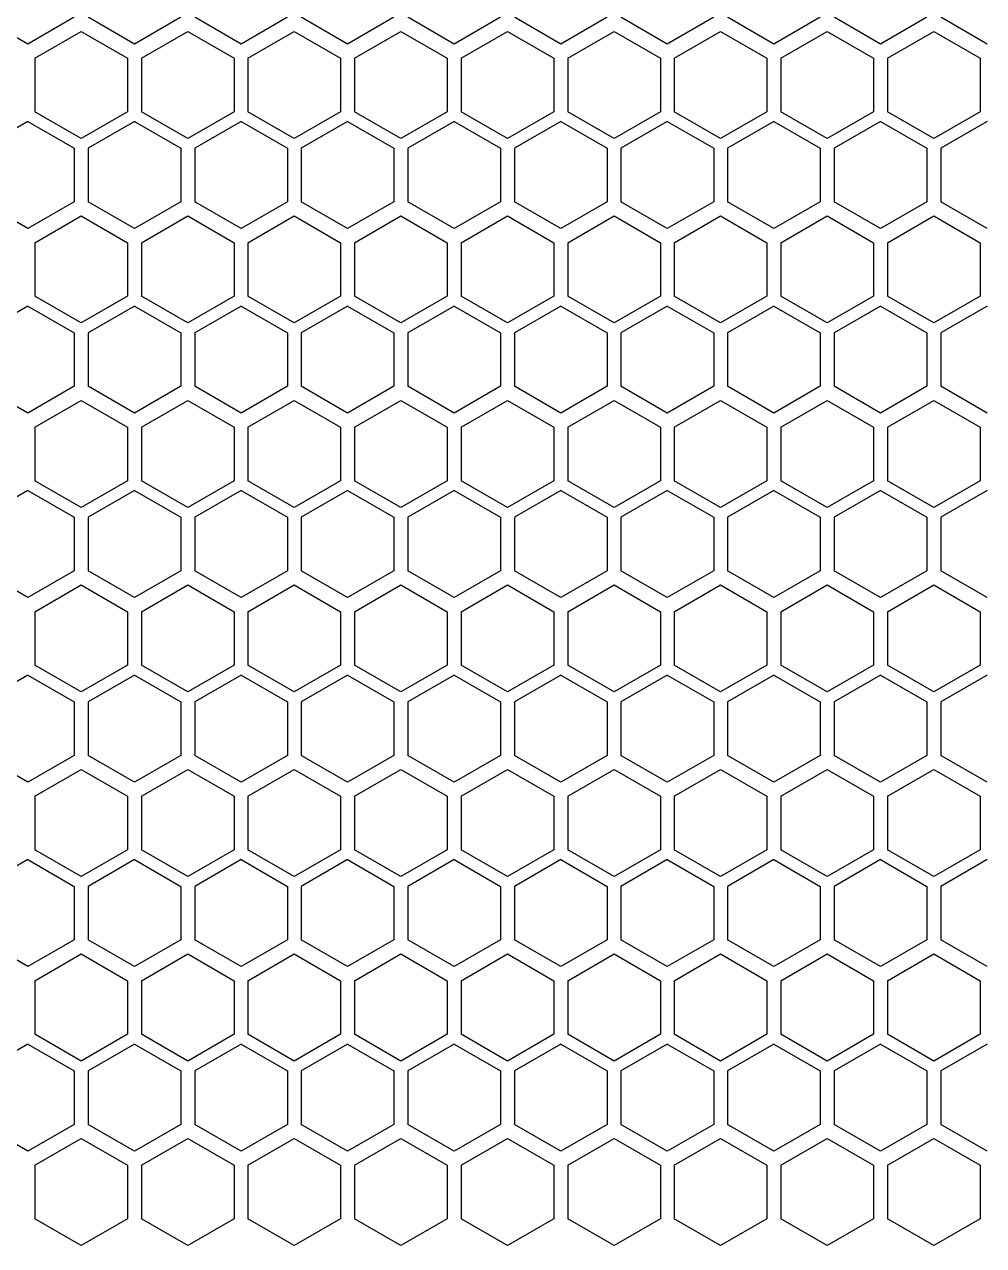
# Model space of a CAD drawing. Extents: x 61367 to 140945, y -1257 to 25588.
# Drawn here: x 91801.8 to 91884.6, y 20087.4 to 20192.9 of the extents above; entities that cross this region are included whole.
import ezdxf

# ---------------------------------------------------------------- set-up
doc = ezdxf.new("R2010")
doc.units = 0
doc.header["$MEASUREMENT"] = 0
doc.layers.get('0').update_dxf_attribs({"linetype": 'CONTINUOUS'})
doc.layers.add('4215-0412-2-1_0', color=7, linetype='CONTINUOUS')

# ---------------------------------------------------------------- blocks, each defined once
blk = doc.blocks.new('RYHTHYT')
at = {"layer": '4215-0412-2-1_0', "color": 7, "linetype": 'Continuous'}
for p, q in [((-33117.26, -67752.09), (-33121.26, -67749.78)), ((-33113.26, -67749.78), (-33117.26, -67752.09)), ((-33108.06, -67752.09), (-33112.06, -67749.78)), ((-33104.06, -67749.78), (-33108.06, -67752.09)), ((-33098.86, -67752.09), (-33102.86, -67749.78)), ((-33094.86, -67749.78), (-33098.86, -67752.09)), ((-33089.66, -67752.09), (-33093.66, -67749.78)), ((-33085.66, -67749.78), (-33089.66, -67752.09)), ((-33080.46, -67752.09), (-33084.46, -67749.78)), ((-33076.46, -67749.78), (-33080.46, -67752.09)), ((-33071.26, -67752.09), (-33075.26, -67749.78)), ((-33067.26, -67749.78), (-33071.26, -67752.09)), ((-33062.06, -67752.09), (-33066.06, -67749.78)), ((-33058.06, -67749.78), (-33062.06, -67752.09)), ((-33052.86, -67752.09), (-33056.86, -67749.78)), ((-33048.86, -67749.78), (-33052.86, -67752.09)), ((-33043.66, -67752.09), (-33047.66, -67749.78)), ((-33039.66, -67749.78), (-33043.66, -67752.09)), ((-33034.46, -67752.09), (-33038.46, -67749.78)), ((-33116.66, -67753.31), (-33112.66, -67751)), ((-33112.66, -67751), (-33108.66, -67753.31)), ((-33107.46, -67753.31), (-33103.46, -67751)), ((-33103.46, -67751), (-33099.46, -67753.31)), ((-33098.26, -67753.31), (-33094.26, -67751)), ((-33094.26, -67751), (-33090.26, -67753.31)), ((-33089.06, -67753.31), (-33085.06, -67751)), ((-33085.06, -67751), (-33081.06, -67753.31)), ((-33079.86, -67753.31), (-33075.86, -67751)), ((-33075.86, -67751), (-33071.86, -67753.31)), ((-33070.66, -67753.31), (-33066.66, -67751)), ((-33066.66, -67751), (-33062.66, -67753.31)), ((-33061.46, -67753.31), (-33057.46, -67751)), ((-33057.46, -67751), (-33053.46, -67753.31)), ((-33052.26, -67753.31), (-33048.26, -67751)), ((-33048.26, -67751), (-33044.26, -67753.31)), ((-33043.06, -67753.31), (-33039.06, -67751)), ((-33039.06, -67751), (-33035.06, -67753.31)), ((-33116.66, -67753.31), (-33116.66, -67757.93)), ((-33108.66, -67753.31), (-33108.66, -67757.93)), ((-33107.46, -67753.31), (-33107.46, -67757.93)), ((-33099.46, -67753.31), (-33099.46, -67757.93)), ((-33098.26, -67753.31), (-33098.26, -67757.93)), ((-33090.26, -67753.31), (-33090.26, -67757.93)), ((-33089.06, -67753.31), (-33089.06, -67757.93)), ((-33081.06, -67753.31), (-33081.06, -67757.93)), ((-33079.86, -67753.31), (-33079.86, -67757.93)), ((-33071.86, -67753.31), (-33071.86, -67757.93)), ((-33070.66, -67753.31), (-33070.66, -67757.93)), ((-33062.66, -67753.31), (-33062.66, -67757.93)), ((-33061.46, -67753.31), (-33061.46, -67757.93)), ((-33053.46, -67753.31), (-33053.46, -67757.93)), ((-33052.26, -67753.31), (-33052.26, -67757.93)), ((-33044.26, -67753.31), (-33044.26, -67757.93)), ((-33043.06, -67753.31), (-33043.06, -67757.93)), ((-33035.06, -67753.31), (-33035.06, -67757.93)), ((-33117.26, -67758.78), (-33121.26, -67761.09)), ((-33117.26, -67758.78), (-33113.26, -67761.09)), ((-33112.66, -67760.24), (-33116.66, -67757.93)), ((-33108.66, -67757.93), (-33112.66, -67760.24)), ((-33108.06, -67758.78), (-33112.06, -67761.09)), ((-33108.06, -67758.78), (-33104.06, -67761.09)), ((-33103.46, -67760.24), (-33107.46, -67757.93)), ((-33099.46, -67757.93), (-33103.46, -67760.24)), ((-33098.86, -67758.78), (-33102.86, -67761.09)), ((-33098.86, -67758.78), (-33094.86, -67761.09)), ((-33094.26, -67760.24), (-33098.26, -67757.93)), ((-33090.26, -67757.93), (-33094.26, -67760.24)), ((-33089.66, -67758.78), (-33093.66, -67761.09)), ((-33089.66, -67758.78), (-33085.66, -67761.09)), ((-33085.06, -67760.24), (-33089.06, -67757.93)), ((-33081.06, -67757.93), (-33085.06, -67760.24)), ((-33080.46, -67758.78), (-33084.46, -67761.09)), ((-33080.46, -67758.78), (-33076.46, -67761.09)), ((-33075.86, -67760.24), (-33079.86, -67757.93)), ((-33071.86, -67757.93), (-33075.86, -67760.24)), ((-33071.26, -67758.78), (-33075.26, -67761.09)), ((-33071.26, -67758.78), (-33067.26, -67761.09)), ((-33066.66, -67760.24), (-33070.66, -67757.93)), ((-33062.66, -67757.93), (-33066.66, -67760.24)), ((-33062.06, -67758.78), (-33066.06, -67761.09)), ((-33062.06, -67758.78), (-33058.06, -67761.09)), ((-33057.46, -67760.24), (-33061.46, -67757.93)), ((-33053.46, -67757.93), (-33057.46, -67760.24)), ((-33052.86, -67758.78), (-33056.86, -67761.09)), ((-33052.86, -67758.78), (-33048.86, -67761.09)), ((-33048.26, -67760.24), (-33052.26, -67757.93)), ((-33044.26, -67757.93), (-33048.26, -67760.24)), ((-33043.66, -67758.78), (-33047.66, -67761.09)), ((-33043.66, -67758.78), (-33039.66, -67761.09)), ((-33039.06, -67760.24), (-33043.06, -67757.93)), ((-33035.06, -67757.93), (-33039.06, -67760.24)), ((-33034.46, -67758.78), (-33038.46, -67761.09)), ((-33113.26, -67761.09), (-33113.26, -67765.71)), ((-33112.06, -67761.09), (-33112.06, -67765.71)), ((-33104.06, -67761.09), (-33104.06, -67765.71)), ((-33102.86, -67761.09), (-33102.86, -67765.71)), ((-33094.86, -67761.09), (-33094.86, -67765.71)), ((-33093.66, -67761.09), (-33093.66, -67765.71)), ((-33085.66, -67761.09), (-33085.66, -67765.71)), ((-33084.46, -67761.09), (-33084.46, -67765.71)), ((-33076.46, -67761.09), (-33076.46, -67765.71)), ((-33075.26, -67761.09), (-33075.26, -67765.71)), ((-33067.26, -67761.09), (-33067.26, -67765.71)), ((-33066.06, -67761.09), (-33066.06, -67765.71)), ((-33058.06, -67761.09), (-33058.06, -67765.71)), ((-33056.86, -67761.09), (-33056.86, -67765.71)), ((-33048.86, -67761.09), (-33048.86, -67765.71)), ((-33047.66, -67761.09), (-33047.66, -67765.71)), ((-33039.66, -67761.09), (-33039.66, -67765.71)), ((-33038.46, -67761.09), (-33038.46, -67765.71)), ((-33117.26, -67768.02), (-33121.26, -67765.71)), ((-33113.26, -67765.71), (-33117.26, -67768.02)), ((-33108.06, -67768.02), (-33112.06, -67765.71)), ((-33104.06, -67765.71), (-33108.06, -67768.02)), ((-33098.86, -67768.02), (-33102.86, -67765.71)), ((-33094.86, -67765.71), (-33098.86, -67768.02)), ((-33089.66, -67768.02), (-33093.66, -67765.71)), ((-33085.66, -67765.71), (-33089.66, -67768.02)), ((-33080.46, -67768.02), (-33084.46, -67765.71)), ((-33076.46, -67765.71), (-33080.46, -67768.02)), ((-33071.26, -67768.02), (-33075.26, -67765.71)), ((-33067.26, -67765.71), (-33071.26, -67768.02)), ((-33062.06, -67768.02), (-33066.06, -67765.71)), ((-33058.06, -67765.71), (-33062.06, -67768.02)), ((-33052.86, -67768.02), (-33056.86, -67765.71)), ((-33048.86, -67765.71), (-33052.86, -67768.02)), ((-33043.66, -67768.02), (-33047.66, -67765.71)), ((-33039.66, -67765.71), (-33043.66, -67768.02)), ((-33034.46, -67768.02), (-33038.46, -67765.71)), ((-33116.66, -67769.24), (-33112.66, -67766.93)), ((-33112.66, -67766.93), (-33108.66, -67769.24)), ((-33107.46, -67769.24), (-33103.46, -67766.93)), ((-33103.46, -67766.93), (-33099.46, -67769.24)), ((-33098.26, -67769.24), (-33094.26, -67766.93)), ((-33094.26, -67766.93), (-33090.26, -67769.24)), ((-33089.06, -67769.24), (-33085.06, -67766.93)), ((-33085.06, -67766.93), (-33081.06, -67769.24)), ((-33079.86, -67769.24), (-33075.86, -67766.93)), ((-33075.86, -67766.93), (-33071.86, -67769.24)), ((-33070.66, -67769.24), (-33066.66, -67766.93)), ((-33066.66, -67766.93), (-33062.66, -67769.24)), ((-33061.46, -67769.24), (-33057.46, -67766.93)), ((-33057.46, -67766.93), (-33053.46, -67769.24)), ((-33052.26, -67769.24), (-33048.26, -67766.93)), ((-33048.26, -67766.93), (-33044.26, -67769.24)), ((-33043.06, -67769.24), (-33039.06, -67766.93)), ((-33039.06, -67766.93), (-33035.06, -67769.24)), ((-33116.66, -67769.24), (-33116.66, -67773.86)), ((-33108.66, -67769.24), (-33108.66, -67773.86)), ((-33107.46, -67769.24), (-33107.46, -67773.86)), ((-33099.46, -67769.24), (-33099.46, -67773.86)), ((-33098.26, -67769.24), (-33098.26, -67773.86)), ((-33090.26, -67769.24), (-33090.26, -67773.86)), ((-33089.06, -67769.24), (-33089.06, -67773.86)), ((-33081.06, -67769.24), (-33081.06, -67773.86)), ((-33079.86, -67769.24), (-33079.86, -67773.86)), ((-33071.86, -67769.24), (-33071.86, -67773.86)), ((-33070.66, -67769.24), (-33070.66, -67773.86)), ((-33062.66, -67769.24), (-33062.66, -67773.86)), ((-33061.46, -67769.24), (-33061.46, -67773.86)), ((-33053.46, -67769.24), (-33053.46, -67773.86)), ((-33052.26, -67769.24), (-33052.26, -67773.86)), ((-33044.26, -67769.24), (-33044.26, -67773.86)), ((-33043.06, -67769.24), (-33043.06, -67773.86)), ((-33035.06, -67769.24), (-33035.06, -67773.86)), ((-33112.66, -67776.17), (-33116.66, -67773.86)), ((-33108.66, -67773.86), (-33112.66, -67776.17)), ((-33103.46, -67776.17), (-33107.46, -67773.86)), ((-33099.46, -67773.86), (-33103.46, -67776.17)), ((-33094.26, -67776.17), (-33098.26, -67773.86)), ((-33090.26, -67773.86), (-33094.26, -67776.17)), ((-33085.06, -67776.17), (-33089.06, -67773.86)), ((-33081.06, -67773.86), (-33085.06, -67776.17)), ((-33075.86, -67776.17), (-33079.86, -67773.86)), ((-33071.86, -67773.86), (-33075.86, -67776.17)), ((-33066.66, -67776.17), (-33070.66, -67773.86)), ((-33062.66, -67773.86), (-33066.66, -67776.17)), ((-33057.46, -67776.17), (-33061.46, -67773.86)), ((-33053.46, -67773.86), (-33057.46, -67776.17)), ((-33048.26, -67776.17), (-33052.26, -67773.86)), ((-33044.26, -67773.86), (-33048.26, -67776.17)), ((-33039.06, -67776.17), (-33043.06, -67773.86)), ((-33035.06, -67773.86), (-33039.06, -67776.17)), ((-33117.26, -67774.71), (-33121.26, -67777.02)), ((-33117.26, -67774.71), (-33113.26, -67777.02)), ((-33108.06, -67774.71), (-33112.06, -67777.02)), ((-33108.06, -67774.71), (-33104.06, -67777.02)), ((-33098.86, -67774.71), (-33102.86, -67777.02)), ((-33098.86, -67774.71), (-33094.86, -67777.02)), ((-33089.66, -67774.71), (-33093.66, -67777.02)), ((-33089.66, -67774.71), (-33085.66, -67777.02)), ((-33080.46, -67774.71), (-33084.46, -67777.02)), ((-33080.46, -67774.71), (-33076.46, -67777.02)), ((-33071.26, -67774.71), (-33075.26, -67777.02)), ((-33071.26, -67774.71), (-33067.26, -67777.02)), ((-33062.06, -67774.71), (-33066.06, -67777.02)), ((-33062.06, -67774.71), (-33058.06, -67777.02)), ((-33052.86, -67774.71), (-33056.86, -67777.02)), ((-33052.86, -67774.71), (-33048.86, -67777.02)), ((-33043.66, -67774.71), (-33047.66, -67777.02)), ((-33043.66, -67774.71), (-33039.66, -67777.02)), ((-33034.46, -67774.71), (-33038.46, -67777.02)), ((-33113.26, -67777.02), (-33113.26, -67781.64)), ((-33112.06, -67777.02), (-33112.06, -67781.64)), ((-33104.06, -67777.02), (-33104.06, -67781.64)), ((-33102.86, -67777.02), (-33102.86, -67781.64)), ((-33094.86, -67777.02), (-33094.86, -67781.64)), ((-33093.66, -67777.02), (-33093.66, -67781.64)), ((-33085.66, -67777.02), (-33085.66, -67781.64)), ((-33084.46, -67777.02), (-33084.46, -67781.64)), ((-33076.46, -67777.02), (-33076.46, -67781.64)), ((-33075.26, -67777.02), (-33075.26, -67781.64)), ((-33067.26, -67777.02), (-33067.26, -67781.64)), ((-33066.06, -67777.02), (-33066.06, -67781.64)), ((-33058.06, -67777.02), (-33058.06, -67781.64)), ((-33056.86, -67777.02), (-33056.86, -67781.64)), ((-33048.86, -67777.02), (-33048.86, -67781.64)), ((-33047.66, -67777.02), (-33047.66, -67781.64)), ((-33039.66, -67777.02), (-33039.66, -67781.64)), ((-33038.46, -67777.02), (-33038.46, -67781.64)), ((-33117.26, -67783.95), (-33121.26, -67781.64)), ((-33113.26, -67781.64), (-33117.26, -67783.95)), ((-33108.06, -67783.95), (-33112.06, -67781.64)), ((-33104.06, -67781.64), (-33108.06, -67783.95)), ((-33098.86, -67783.95), (-33102.86, -67781.64)), ((-33094.86, -67781.64), (-33098.86, -67783.95)), ((-33089.66, -67783.95), (-33093.66, -67781.64)), ((-33085.66, -67781.64), (-33089.66, -67783.95)), ((-33080.46, -67783.95), (-33084.46, -67781.64)), ((-33076.46, -67781.64), (-33080.46, -67783.95)), ((-33071.26, -67783.95), (-33075.26, -67781.64)), ((-33067.26, -67781.64), (-33071.26, -67783.95)), ((-33062.06, -67783.95), (-33066.06, -67781.64)), ((-33058.06, -67781.64), (-33062.06, -67783.95)), ((-33052.86, -67783.95), (-33056.86, -67781.64)), ((-33048.86, -67781.64), (-33052.86, -67783.95)), ((-33043.66, -67783.95), (-33047.66, -67781.64)), ((-33039.66, -67781.64), (-33043.66, -67783.95)), ((-33034.46, -67783.95), (-33038.46, -67781.64)), ((-33116.66, -67785.17), (-33112.66, -67782.86)), ((-33112.66, -67782.86), (-33108.66, -67785.17)), ((-33107.46, -67785.17), (-33103.46, -67782.86)), ((-33103.46, -67782.86), (-33099.46, -67785.17)), ((-33098.26, -67785.17), (-33094.26, -67782.86)), ((-33094.26, -67782.86), (-33090.26, -67785.17)), ((-33089.06, -67785.17), (-33085.06, -67782.86)), ((-33085.06, -67782.86), (-33081.06, -67785.17)), ((-33079.86, -67785.17), (-33075.86, -67782.86)), ((-33075.86, -67782.86), (-33071.86, -67785.17)), ((-33070.66, -67785.17), (-33066.66, -67782.86)), ((-33066.66, -67782.86), (-33062.66, -67785.17)), ((-33061.46, -67785.17), (-33057.46, -67782.86)), ((-33057.46, -67782.86), (-33053.46, -67785.17)), ((-33052.26, -67785.17), (-33048.26, -67782.86)), ((-33048.26, -67782.86), (-33044.26, -67785.17)), ((-33043.06, -67785.17), (-33039.06, -67782.86)), ((-33039.06, -67782.86), (-33035.06, -67785.17)), ((-33116.66, -67785.17), (-33116.66, -67789.79)), ((-33108.66, -67785.17), (-33108.66, -67789.79)), ((-33107.46, -67785.17), (-33107.46, -67789.79)), ((-33099.46, -67785.17), (-33099.46, -67789.79)), ((-33098.26, -67785.17), (-33098.26, -67789.79)), ((-33090.26, -67785.17), (-33090.26, -67789.79)), ((-33089.06, -67785.17), (-33089.06, -67789.79)), ((-33081.06, -67785.17), (-33081.06, -67789.79)), ((-33079.86, -67785.17), (-33079.86, -67789.79)), ((-33071.86, -67785.17), (-33071.86, -67789.79)), ((-33070.66, -67785.17), (-33070.66, -67789.79)), ((-33062.66, -67785.17), (-33062.66, -67789.79)), ((-33061.46, -67785.17), (-33061.46, -67789.79)), ((-33053.46, -67785.17), (-33053.46, -67789.79)), ((-33052.26, -67785.17), (-33052.26, -67789.79)), ((-33044.26, -67785.17), (-33044.26, -67789.79)), ((-33043.06, -67785.17), (-33043.06, -67789.79)), ((-33035.06, -67785.17), (-33035.06, -67789.79)), ((-33112.66, -67792.1), (-33116.66, -67789.79)), ((-33108.66, -67789.79), (-33112.66, -67792.1)), ((-33103.46, -67792.1), (-33107.46, -67789.79)), ((-33099.46, -67789.79), (-33103.46, -67792.1)), ((-33094.26, -67792.1), (-33098.26, -67789.79)), ((-33090.26, -67789.79), (-33094.26, -67792.1)), ((-33085.06, -67792.1), (-33089.06, -67789.79)), ((-33081.06, -67789.79), (-33085.06, -67792.1)), ((-33075.86, -67792.1), (-33079.86, -67789.79)), ((-33071.86, -67789.79), (-33075.86, -67792.1)), ((-33066.66, -67792.1), (-33070.66, -67789.79)), ((-33062.66, -67789.79), (-33066.66, -67792.1)), ((-33057.46, -67792.1), (-33061.46, -67789.79)), ((-33053.46, -67789.79), (-33057.46, -67792.1)), ((-33048.26, -67792.1), (-33052.26, -67789.79)), ((-33044.26, -67789.79), (-33048.26, -67792.1)), ((-33039.06, -67792.1), (-33043.06, -67789.79)), ((-33035.06, -67789.79), (-33039.06, -67792.1)), ((-33117.26, -67790.64), (-33121.26, -67792.95)), ((-33117.26, -67790.64), (-33113.26, -67792.95)), ((-33108.06, -67790.64), (-33112.06, -67792.95)), ((-33108.06, -67790.64), (-33104.06, -67792.95)), ((-33098.86, -67790.64), (-33102.86, -67792.95)), ((-33098.86, -67790.64), (-33094.86, -67792.95)), ((-33089.66, -67790.64), (-33093.66, -67792.95)), ((-33089.66, -67790.64), (-33085.66, -67792.95)), ((-33080.46, -67790.64), (-33084.46, -67792.95)), ((-33080.46, -67790.64), (-33076.46, -67792.95)), ((-33071.26, -67790.64), (-33075.26, -67792.95)), ((-33071.26, -67790.64), (-33067.26, -67792.95)), ((-33062.06, -67790.64), (-33066.06, -67792.95)), ((-33062.06, -67790.64), (-33058.06, -67792.95)), ((-33052.86, -67790.64), (-33056.86, -67792.95)), ((-33052.86, -67790.64), (-33048.86, -67792.95)), ((-33043.66, -67790.64), (-33047.66, -67792.95)), ((-33043.66, -67790.64), (-33039.66, -67792.95)), ((-33034.46, -67790.64), (-33038.46, -67792.95)), ((-33113.26, -67792.95), (-33113.26, -67797.57)), ((-33112.06, -67792.95), (-33112.06, -67797.57)), ((-33104.06, -67792.95), (-33104.06, -67797.57)), ((-33102.86, -67792.95), (-33102.86, -67797.57)), ((-33094.86, -67792.95), (-33094.86, -67797.57)), ((-33093.66, -67792.95), (-33093.66, -67797.57)), ((-33085.66, -67792.95), (-33085.66, -67797.57)), ((-33084.46, -67792.95), (-33084.46, -67797.57)), ((-33076.46, -67792.95), (-33076.46, -67797.57)), ((-33075.26, -67792.95), (-33075.26, -67797.57)), ((-33067.26, -67792.95), (-33067.26, -67797.57)), ((-33066.06, -67792.95), (-33066.06, -67797.57)), ((-33058.06, -67792.95), (-33058.06, -67797.57)), ((-33056.86, -67792.95), (-33056.86, -67797.57)), ((-33048.86, -67792.95), (-33048.86, -67797.57)), ((-33047.66, -67792.95), (-33047.66, -67797.57)), ((-33039.66, -67792.95), (-33039.66, -67797.57)), ((-33038.46, -67792.95), (-33038.46, -67797.57)), ((-33117.26, -67799.88), (-33121.26, -67797.57)), ((-33113.26, -67797.57), (-33117.26, -67799.88)), ((-33108.06, -67799.88), (-33112.06, -67797.57)), ((-33104.06, -67797.57), (-33108.06, -67799.88)), ((-33098.86, -67799.88), (-33102.86, -67797.57)), ((-33094.86, -67797.57), (-33098.86, -67799.88)), ((-33089.66, -67799.88), (-33093.66, -67797.57)), ((-33085.66, -67797.57), (-33089.66, -67799.88)), ((-33080.46, -67799.88), (-33084.46, -67797.57)), ((-33076.46, -67797.57), (-33080.46, -67799.88)), ((-33071.26, -67799.88), (-33075.26, -67797.57)), ((-33067.26, -67797.57), (-33071.26, -67799.88)), ((-33062.06, -67799.88), (-33066.06, -67797.57)), ((-33058.06, -67797.57), (-33062.06, -67799.88)), ((-33052.86, -67799.88), (-33056.86, -67797.57)), ((-33048.86, -67797.57), (-33052.86, -67799.88)), ((-33043.66, -67799.88), (-33047.66, -67797.57)), ((-33039.66, -67797.57), (-33043.66, -67799.88)), ((-33034.46, -67799.88), (-33038.46, -67797.57)), ((-33116.66, -67801.1), (-33112.66, -67798.79)), ((-33112.66, -67798.79), (-33108.66, -67801.1)), ((-33107.46, -67801.1), (-33103.46, -67798.79)), ((-33103.46, -67798.79), (-33099.46, -67801.1)), ((-33098.26, -67801.1), (-33094.26, -67798.79)), ((-33094.26, -67798.79), (-33090.26, -67801.1)), ((-33089.06, -67801.1), (-33085.06, -67798.79)), ((-33085.06, -67798.79), (-33081.06, -67801.1)), ((-33079.86, -67801.1), (-33075.86, -67798.79)), ((-33075.86, -67798.79), (-33071.86, -67801.1)), ((-33070.66, -67801.1), (-33066.66, -67798.79)), ((-33066.66, -67798.79), (-33062.66, -67801.1)), ((-33061.46, -67801.1), (-33057.46, -67798.79)), ((-33057.46, -67798.79), (-33053.46, -67801.1)), ((-33052.26, -67801.1), (-33048.26, -67798.79)), ((-33048.26, -67798.79), (-33044.26, -67801.1)), ((-33043.06, -67801.1), (-33039.06, -67798.79)), ((-33039.06, -67798.79), (-33035.06, -67801.1)), ((-33116.66, -67801.1), (-33116.66, -67805.72)), ((-33108.66, -67801.1), (-33108.66, -67805.72)), ((-33107.46, -67801.1), (-33107.46, -67805.72)), ((-33099.46, -67801.1), (-33099.46, -67805.72)), ((-33098.26, -67801.1), (-33098.26, -67805.72)), ((-33090.26, -67801.1), (-33090.26, -67805.72)), ((-33089.06, -67801.1), (-33089.06, -67805.72)), ((-33081.06, -67801.1), (-33081.06, -67805.72)), ((-33079.86, -67801.1), (-33079.86, -67805.72)), ((-33071.86, -67801.1), (-33071.86, -67805.72)), ((-33070.66, -67801.1), (-33070.66, -67805.72)), ((-33062.66, -67801.1), (-33062.66, -67805.72)), ((-33061.46, -67801.1), (-33061.46, -67805.72)), ((-33053.46, -67801.1), (-33053.46, -67805.72)), ((-33052.26, -67801.1), (-33052.26, -67805.72)), ((-33044.26, -67801.1), (-33044.26, -67805.72)), ((-33043.06, -67801.1), (-33043.06, -67805.72)), ((-33035.06, -67801.1), (-33035.06, -67805.72)), ((-33112.66, -67808.03), (-33116.66, -67805.72)), ((-33108.66, -67805.72), (-33112.66, -67808.03)), ((-33103.46, -67808.03), (-33107.46, -67805.72)), ((-33099.46, -67805.72), (-33103.46, -67808.03)), ((-33094.26, -67808.03), (-33098.26, -67805.72)), ((-33090.26, -67805.72), (-33094.26, -67808.03)), ((-33085.06, -67808.03), (-33089.06, -67805.72)), ((-33081.06, -67805.72), (-33085.06, -67808.03)), ((-33075.86, -67808.03), (-33079.86, -67805.72)), ((-33071.86, -67805.72), (-33075.86, -67808.03)), ((-33066.66, -67808.03), (-33070.66, -67805.72)), ((-33062.66, -67805.72), (-33066.66, -67808.03)), ((-33057.46, -67808.03), (-33061.46, -67805.72)), ((-33053.46, -67805.72), (-33057.46, -67808.03)), ((-33048.26, -67808.03), (-33052.26, -67805.72)), ((-33044.26, -67805.72), (-33048.26, -67808.03)), ((-33039.06, -67808.03), (-33043.06, -67805.72)), ((-33035.06, -67805.72), (-33039.06, -67808.03)), ((-33117.26, -67806.57), (-33121.26, -67808.88)), ((-33117.26, -67806.57), (-33113.26, -67808.88)), ((-33108.06, -67806.57), (-33112.06, -67808.88)), ((-33108.06, -67806.57), (-33104.06, -67808.88)), ((-33098.86, -67806.57), (-33102.86, -67808.88)), ((-33098.86, -67806.57), (-33094.86, -67808.88)), ((-33089.66, -67806.57), (-33093.66, -67808.88)), ((-33089.66, -67806.57), (-33085.66, -67808.88)), ((-33080.46, -67806.57), (-33084.46, -67808.88)), ((-33080.46, -67806.57), (-33076.46, -67808.88)), ((-33071.26, -67806.57), (-33075.26, -67808.88)), ((-33071.26, -67806.57), (-33067.26, -67808.88)), ((-33062.06, -67806.57), (-33066.06, -67808.88)), ((-33062.06, -67806.57), (-33058.06, -67808.88)), ((-33052.86, -67806.57), (-33056.86, -67808.88)), ((-33052.86, -67806.57), (-33048.86, -67808.88)), ((-33043.66, -67806.57), (-33047.66, -67808.88)), ((-33043.66, -67806.57), (-33039.66, -67808.88)), ((-33034.46, -67806.57), (-33038.46, -67808.88)), ((-33113.26, -67808.88), (-33113.26, -67813.5)), ((-33112.06, -67808.88), (-33112.06, -67813.5)), ((-33104.06, -67808.88), (-33104.06, -67813.5)), ((-33102.86, -67808.88), (-33102.86, -67813.5)), ((-33094.86, -67808.88), (-33094.86, -67813.5)), ((-33093.66, -67808.88), (-33093.66, -67813.5)), ((-33085.66, -67808.88), (-33085.66, -67813.5)), ((-33084.46, -67808.88), (-33084.46, -67813.5)), ((-33076.46, -67808.88), (-33076.46, -67813.5)), ((-33075.26, -67808.88), (-33075.26, -67813.5)), ((-33067.26, -67808.88), (-33067.26, -67813.5)), ((-33066.06, -67808.88), (-33066.06, -67813.5)), ((-33058.06, -67808.88), (-33058.06, -67813.5)), ((-33056.86, -67808.88), (-33056.86, -67813.5)), ((-33048.86, -67808.88), (-33048.86, -67813.5)), ((-33047.66, -67808.88), (-33047.66, -67813.5)), ((-33039.66, -67808.88), (-33039.66, -67813.5)), ((-33038.46, -67808.88), (-33038.46, -67813.5)), ((-33117.26, -67815.81), (-33121.26, -67813.5)), ((-33113.26, -67813.5), (-33117.26, -67815.81)), ((-33108.06, -67815.81), (-33112.06, -67813.5)), ((-33104.06, -67813.5), (-33108.06, -67815.81)), ((-33098.86, -67815.81), (-33102.86, -67813.5)), ((-33094.86, -67813.5), (-33098.86, -67815.81)), ((-33089.66, -67815.81), (-33093.66, -67813.5)), ((-33085.66, -67813.5), (-33089.66, -67815.81)), ((-33080.46, -67815.81), (-33084.46, -67813.5)), ((-33076.46, -67813.5), (-33080.46, -67815.81)), ((-33071.26, -67815.81), (-33075.26, -67813.5)), ((-33067.26, -67813.5), (-33071.26, -67815.81)), ((-33062.06, -67815.81), (-33066.06, -67813.5)), ((-33058.06, -67813.5), (-33062.06, -67815.81)), ((-33052.86, -67815.81), (-33056.86, -67813.5)), ((-33048.86, -67813.5), (-33052.86, -67815.81)), ((-33043.66, -67815.81), (-33047.66, -67813.5)), ((-33039.66, -67813.5), (-33043.66, -67815.81)), ((-33034.46, -67815.81), (-33038.46, -67813.5)), ((-33116.66, -67817.03), (-33112.66, -67814.72)), ((-33112.66, -67814.72), (-33108.66, -67817.03)), ((-33107.46, -67817.03), (-33103.46, -67814.72)), ((-33103.46, -67814.72), (-33099.46, -67817.03)), ((-33098.26, -67817.03), (-33094.26, -67814.72)), ((-33094.26, -67814.72), (-33090.26, -67817.03)), ((-33089.06, -67817.03), (-33085.06, -67814.72)), ((-33085.06, -67814.72), (-33081.06, -67817.03)), ((-33079.86, -67817.03), (-33075.86, -67814.72)), ((-33075.86, -67814.72), (-33071.86, -67817.03)), ((-33070.66, -67817.03), (-33066.66, -67814.72)), ((-33066.66, -67814.72), (-33062.66, -67817.03)), ((-33061.46, -67817.03), (-33057.46, -67814.72)), ((-33057.46, -67814.72), (-33053.46, -67817.03)), ((-33052.26, -67817.03), (-33048.26, -67814.72)), ((-33048.26, -67814.72), (-33044.26, -67817.03)), ((-33043.06, -67817.03), (-33039.06, -67814.72)), ((-33039.06, -67814.72), (-33035.06, -67817.03)), ((-33116.66, -67817.03), (-33116.66, -67821.65)), ((-33108.66, -67817.03), (-33108.66, -67821.65)), ((-33107.46, -67817.03), (-33107.46, -67821.65)), ((-33099.46, -67817.03), (-33099.46, -67821.65)), ((-33098.26, -67817.03), (-33098.26, -67821.65)), ((-33090.26, -67817.03), (-33090.26, -67821.65)), ((-33089.06, -67817.03), (-33089.06, -67821.65)), ((-33081.06, -67817.03), (-33081.06, -67821.65)), ((-33079.86, -67817.03), (-33079.86, -67821.65)), ((-33071.86, -67817.03), (-33071.86, -67821.65)), ((-33070.66, -67817.03), (-33070.66, -67821.65)), ((-33062.66, -67817.03), (-33062.66, -67821.65)), ((-33061.46, -67817.03), (-33061.46, -67821.65)), ((-33053.46, -67817.03), (-33053.46, -67821.65)), ((-33052.26, -67817.03), (-33052.26, -67821.65)), ((-33044.26, -67817.03), (-33044.26, -67821.65)), ((-33043.06, -67817.03), (-33043.06, -67821.65)), ((-33035.06, -67817.03), (-33035.06, -67821.65)), ((-33112.66, -67823.96), (-33116.66, -67821.65)), ((-33108.66, -67821.65), (-33112.66, -67823.96)), ((-33103.46, -67823.96), (-33107.46, -67821.65)), ((-33099.46, -67821.65), (-33103.46, -67823.96)), ((-33094.26, -67823.96), (-33098.26, -67821.65)), ((-33090.26, -67821.65), (-33094.26, -67823.96)), ((-33085.06, -67823.96), (-33089.06, -67821.65)), ((-33081.06, -67821.65), (-33085.06, -67823.96)), ((-33075.86, -67823.96), (-33079.86, -67821.65)), ((-33071.86, -67821.65), (-33075.86, -67823.96)), ((-33066.66, -67823.96), (-33070.66, -67821.65)), ((-33062.66, -67821.65), (-33066.66, -67823.96)), ((-33057.46, -67823.96), (-33061.46, -67821.65)), ((-33053.46, -67821.65), (-33057.46, -67823.96)), ((-33048.26, -67823.96), (-33052.26, -67821.65)), ((-33044.26, -67821.65), (-33048.26, -67823.96)), ((-33039.06, -67823.96), (-33043.06, -67821.65)), ((-33035.06, -67821.65), (-33039.06, -67823.96)), ((-33117.26, -67822.5), (-33121.26, -67824.81)), ((-33117.26, -67822.5), (-33113.26, -67824.81)), ((-33108.06, -67822.5), (-33112.06, -67824.81)), ((-33108.06, -67822.5), (-33104.06, -67824.81)), ((-33098.86, -67822.5), (-33102.86, -67824.81)), ((-33098.86, -67822.5), (-33094.86, -67824.81)), ((-33089.66, -67822.5), (-33093.66, -67824.81)), ((-33089.66, -67822.5), (-33085.66, -67824.81)), ((-33080.46, -67822.5), (-33084.46, -67824.81)), ((-33080.46, -67822.5), (-33076.46, -67824.81)), ((-33071.26, -67822.5), (-33075.26, -67824.81)), ((-33071.26, -67822.5), (-33067.26, -67824.81)), ((-33062.06, -67822.5), (-33066.06, -67824.81)), ((-33062.06, -67822.5), (-33058.06, -67824.81)), ((-33052.86, -67822.5), (-33056.86, -67824.81)), ((-33052.86, -67822.5), (-33048.86, -67824.81)), ((-33043.66, -67822.5), (-33047.66, -67824.81)), ((-33043.66, -67822.5), (-33039.66, -67824.81)), ((-33034.46, -67822.5), (-33038.46, -67824.81)), ((-33113.26, -67824.81), (-33113.26, -67829.43)), ((-33112.06, -67824.81), (-33112.06, -67829.43)), ((-33104.06, -67824.81), (-33104.06, -67829.43)), ((-33102.86, -67824.81), (-33102.86, -67829.43)), ((-33094.86, -67824.81), (-33094.86, -67829.43)), ((-33093.66, -67824.81), (-33093.66, -67829.43)), ((-33085.66, -67824.81), (-33085.66, -67829.43)), ((-33084.46, -67824.81), (-33084.46, -67829.43)), ((-33076.46, -67824.81), (-33076.46, -67829.43)), ((-33075.26, -67824.81), (-33075.26, -67829.43)), ((-33067.26, -67824.81), (-33067.26, -67829.43)), ((-33066.06, -67824.81), (-33066.06, -67829.43)), ((-33058.06, -67824.81), (-33058.06, -67829.43)), ((-33056.86, -67824.81), (-33056.86, -67829.43)), ((-33048.86, -67824.81), (-33048.86, -67829.43)), ((-33047.66, -67824.81), (-33047.66, -67829.43)), ((-33039.66, -67824.81), (-33039.66, -67829.43)), ((-33038.46, -67824.81), (-33038.46, -67829.43)), ((-33117.26, -67831.74), (-33121.26, -67829.43)), ((-33113.26, -67829.43), (-33117.26, -67831.74)), ((-33108.06, -67831.74), (-33112.06, -67829.43)), ((-33104.06, -67829.43), (-33108.06, -67831.74)), ((-33098.86, -67831.74), (-33102.86, -67829.43)), ((-33094.86, -67829.43), (-33098.86, -67831.74)), ((-33089.66, -67831.74), (-33093.66, -67829.43)), ((-33085.66, -67829.43), (-33089.66, -67831.74)), ((-33080.46, -67831.74), (-33084.46, -67829.43)), ((-33076.46, -67829.43), (-33080.46, -67831.74)), ((-33071.26, -67831.74), (-33075.26, -67829.43)), ((-33067.26, -67829.43), (-33071.26, -67831.74)), ((-33062.06, -67831.74), (-33066.06, -67829.43)), ((-33058.06, -67829.43), (-33062.06, -67831.74)), ((-33052.86, -67831.74), (-33056.86, -67829.43)), ((-33048.86, -67829.43), (-33052.86, -67831.74)), ((-33043.66, -67831.74), (-33047.66, -67829.43)), ((-33039.66, -67829.43), (-33043.66, -67831.74)), ((-33034.46, -67831.74), (-33038.46, -67829.43)), ((-33116.66, -67832.96), (-33112.66, -67830.65)), ((-33112.66, -67830.65), (-33108.66, -67832.96)), ((-33107.46, -67832.96), (-33103.46, -67830.65)), ((-33103.46, -67830.65), (-33099.46, -67832.96)), ((-33098.26, -67832.96), (-33094.26, -67830.65)), ((-33094.26, -67830.65), (-33090.26, -67832.96)), ((-33089.06, -67832.96), (-33085.06, -67830.65)), ((-33085.06, -67830.65), (-33081.06, -67832.96)), ((-33079.86, -67832.96), (-33075.86, -67830.65)), ((-33075.86, -67830.65), (-33071.86, -67832.96)), ((-33070.66, -67832.96), (-33066.66, -67830.65)), ((-33066.66, -67830.65), (-33062.66, -67832.96)), ((-33061.46, -67832.96), (-33057.46, -67830.65)), ((-33057.46, -67830.65), (-33053.46, -67832.96)), ((-33052.26, -67832.96), (-33048.26, -67830.65)), ((-33048.26, -67830.65), (-33044.26, -67832.96)), ((-33043.06, -67832.96), (-33039.06, -67830.65)), ((-33039.06, -67830.65), (-33035.06, -67832.96)), ((-33116.66, -67832.96), (-33116.66, -67837.58)), ((-33108.66, -67832.96), (-33108.66, -67837.58)), ((-33107.46, -67832.96), (-33107.46, -67837.58)), ((-33099.46, -67832.96), (-33099.46, -67837.58)), ((-33098.26, -67832.96), (-33098.26, -67837.58)), ((-33090.26, -67832.96), (-33090.26, -67837.58)), ((-33089.06, -67832.96), (-33089.06, -67837.58)), ((-33081.06, -67832.96), (-33081.06, -67837.58)), ((-33079.86, -67832.96), (-33079.86, -67837.58)), ((-33071.86, -67832.96), (-33071.86, -67837.58)), ((-33070.66, -67832.96), (-33070.66, -67837.58)), ((-33062.66, -67832.96), (-33062.66, -67837.58)), ((-33061.46, -67832.96), (-33061.46, -67837.58)), ((-33053.46, -67832.96), (-33053.46, -67837.58)), ((-33052.26, -67832.96), (-33052.26, -67837.58)), ((-33044.26, -67832.96), (-33044.26, -67837.58)), ((-33043.06, -67832.96), (-33043.06, -67837.58)), ((-33035.06, -67832.96), (-33035.06, -67837.58)), ((-33112.66, -67839.89), (-33116.66, -67837.58)), ((-33108.66, -67837.58), (-33112.66, -67839.89)), ((-33103.46, -67839.89), (-33107.46, -67837.58)), ((-33099.46, -67837.58), (-33103.46, -67839.89)), ((-33094.26, -67839.89), (-33098.26, -67837.58)), ((-33090.26, -67837.58), (-33094.26, -67839.89)), ((-33085.06, -67839.89), (-33089.06, -67837.58)), ((-33081.06, -67837.58), (-33085.06, -67839.89)), ((-33075.86, -67839.89), (-33079.86, -67837.58)), ((-33071.86, -67837.58), (-33075.86, -67839.89)), ((-33066.66, -67839.89), (-33070.66, -67837.58)), ((-33062.66, -67837.58), (-33066.66, -67839.89)), ((-33057.46, -67839.89), (-33061.46, -67837.58)), ((-33053.46, -67837.58), (-33057.46, -67839.89)), ((-33048.26, -67839.89), (-33052.26, -67837.58)), ((-33044.26, -67837.58), (-33048.26, -67839.89)), ((-33039.06, -67839.89), (-33043.06, -67837.58)), ((-33035.06, -67837.58), (-33039.06, -67839.89)), ((-33117.26, -67838.43), (-33121.26, -67840.74)), ((-33117.26, -67838.43), (-33113.26, -67840.74)), ((-33108.06, -67838.43), (-33112.06, -67840.74)), ((-33108.06, -67838.43), (-33104.06, -67840.74)), ((-33098.86, -67838.43), (-33102.86, -67840.74)), ((-33098.86, -67838.43), (-33094.86, -67840.74)), ((-33089.66, -67838.43), (-33093.66, -67840.74)), ((-33089.66, -67838.43), (-33085.66, -67840.74)), ((-33080.46, -67838.43), (-33084.46, -67840.74)), ((-33080.46, -67838.43), (-33076.46, -67840.74)), ((-33071.26, -67838.43), (-33075.26, -67840.74)), ((-33071.26, -67838.43), (-33067.26, -67840.74)), ((-33062.06, -67838.43), (-33066.06, -67840.74)), ((-33062.06, -67838.43), (-33058.06, -67840.74)), ((-33052.86, -67838.43), (-33056.86, -67840.74)), ((-33052.86, -67838.43), (-33048.86, -67840.74)), ((-33043.66, -67838.43), (-33047.66, -67840.74)), ((-33043.66, -67838.43), (-33039.66, -67840.74)), ((-33034.46, -67838.43), (-33038.46, -67840.74)), ((-33113.26, -67840.74), (-33113.26, -67845.36)), ((-33112.06, -67840.74), (-33112.06, -67845.36)), ((-33104.06, -67840.74), (-33104.06, -67845.36)), ((-33102.86, -67840.74), (-33102.86, -67845.36)), ((-33094.86, -67840.74), (-33094.86, -67845.36)), ((-33093.66, -67840.74), (-33093.66, -67845.36)), ((-33085.66, -67840.74), (-33085.66, -67845.36)), ((-33084.46, -67840.74), (-33084.46, -67845.36)), ((-33076.46, -67840.74), (-33076.46, -67845.36)), ((-33075.26, -67840.74), (-33075.26, -67845.36)), ((-33067.26, -67840.74), (-33067.26, -67845.36)), ((-33066.06, -67840.74), (-33066.06, -67845.36)), ((-33058.06, -67840.74), (-33058.06, -67845.36)), ((-33056.86, -67840.74), (-33056.86, -67845.36)), ((-33048.86, -67840.74), (-33048.86, -67845.36)), ((-33047.66, -67840.74), (-33047.66, -67845.36)), ((-33039.66, -67840.74), (-33039.66, -67845.36)), ((-33038.46, -67840.74), (-33038.46, -67845.36)), ((-33117.26, -67847.67), (-33121.26, -67845.36)), ((-33113.26, -67845.36), (-33117.26, -67847.67)), ((-33108.06, -67847.67), (-33112.06, -67845.36)), ((-33104.06, -67845.36), (-33108.06, -67847.67)), ((-33098.86, -67847.67), (-33102.86, -67845.36)), ((-33094.86, -67845.36), (-33098.86, -67847.67)), ((-33089.66, -67847.67), (-33093.66, -67845.36)), ((-33085.66, -67845.36), (-33089.66, -67847.67)), ((-33080.46, -67847.67), (-33084.46, -67845.36)), ((-33076.46, -67845.36), (-33080.46, -67847.67)), ((-33071.26, -67847.67), (-33075.26, -67845.36)), ((-33067.26, -67845.36), (-33071.26, -67847.67)), ((-33062.06, -67847.67), (-33066.06, -67845.36)), ((-33058.06, -67845.36), (-33062.06, -67847.67)), ((-33052.86, -67847.67), (-33056.86, -67845.36)), ((-33048.86, -67845.36), (-33052.86, -67847.67)), ((-33043.66, -67847.67), (-33047.66, -67845.36)), ((-33039.66, -67845.36), (-33043.66, -67847.67)), ((-33034.46, -67847.67), (-33038.46, -67845.36)), ((-33116.66, -67848.89), (-33112.66, -67846.58)), ((-33112.66, -67846.58), (-33108.66, -67848.89)), ((-33107.46, -67848.89), (-33103.46, -67846.58)), ((-33103.46, -67846.58), (-33099.46, -67848.89)), ((-33098.26, -67848.89), (-33094.26, -67846.58)), ((-33094.26, -67846.58), (-33090.26, -67848.89)), ((-33089.06, -67848.89), (-33085.06, -67846.58)), ((-33085.06, -67846.58), (-33081.06, -67848.89)), ((-33079.86, -67848.89), (-33075.86, -67846.58)), ((-33075.86, -67846.58), (-33071.86, -67848.89)), ((-33070.66, -67848.89), (-33066.66, -67846.58)), ((-33066.66, -67846.58), (-33062.66, -67848.89)), ((-33061.46, -67848.89), (-33057.46, -67846.58)), ((-33057.46, -67846.58), (-33053.46, -67848.89)), ((-33052.26, -67848.89), (-33048.26, -67846.58)), ((-33048.26, -67846.58), (-33044.26, -67848.89)), ((-33043.06, -67848.89), (-33039.06, -67846.58)), ((-33039.06, -67846.58), (-33035.06, -67848.89)), ((-33116.66, -67848.89), (-33116.66, -67853.51)), ((-33108.66, -67848.89), (-33108.66, -67853.51)), ((-33107.46, -67848.89), (-33107.46, -67853.51)), ((-33099.46, -67848.89), (-33099.46, -67853.51)), ((-33098.26, -67848.89), (-33098.26, -67853.51)), ((-33090.26, -67848.89), (-33090.26, -67853.51)), ((-33089.06, -67848.89), (-33089.06, -67853.51)), ((-33081.06, -67848.89), (-33081.06, -67853.51)), ((-33079.86, -67848.89), (-33079.86, -67853.51)), ((-33071.86, -67848.89), (-33071.86, -67853.51)), ((-33070.66, -67848.89), (-33070.66, -67853.51)), ((-33062.66, -67848.89), (-33062.66, -67853.51)), ((-33061.46, -67848.89), (-33061.46, -67853.51)), ((-33053.46, -67848.89), (-33053.46, -67853.51)), ((-33052.26, -67848.89), (-33052.26, -67853.51)), ((-33044.26, -67848.89), (-33044.26, -67853.51)), ((-33043.06, -67848.89), (-33043.06, -67853.51)), ((-33035.06, -67848.89), (-33035.06, -67853.51)), ((-33112.66, -67855.82), (-33116.66, -67853.51)), ((-33108.66, -67853.51), (-33112.66, -67855.82)), ((-33103.46, -67855.82), (-33107.46, -67853.51)), ((-33099.46, -67853.51), (-33103.46, -67855.82)), ((-33094.26, -67855.82), (-33098.26, -67853.51)), ((-33090.26, -67853.51), (-33094.26, -67855.82)), ((-33085.06, -67855.82), (-33089.06, -67853.51)), ((-33081.06, -67853.51), (-33085.06, -67855.82)), ((-33075.86, -67855.82), (-33079.86, -67853.51)), ((-33071.86, -67853.51), (-33075.86, -67855.82)), ((-33066.66, -67855.82), (-33070.66, -67853.51)), ((-33062.66, -67853.51), (-33066.66, -67855.82)), ((-33057.46, -67855.82), (-33061.46, -67853.51)), ((-33053.46, -67853.51), (-33057.46, -67855.82)), ((-33048.26, -67855.82), (-33052.26, -67853.51)), ((-33044.26, -67853.51), (-33048.26, -67855.82)), ((-33039.06, -67855.82), (-33043.06, -67853.51)), ((-33035.06, -67853.51), (-33039.06, -67855.82))]:
    blk.add_line(p, q, dxfattribs=at)

msp = doc.modelspace()

# ---------------------------------------------------------------- block references
at = {"lineweight": -3}
msp.add_blockref('RYHTHYT', (124919.399, 87943.251), dxfattribs=at)

doc.saveas('drawing.dxf')
